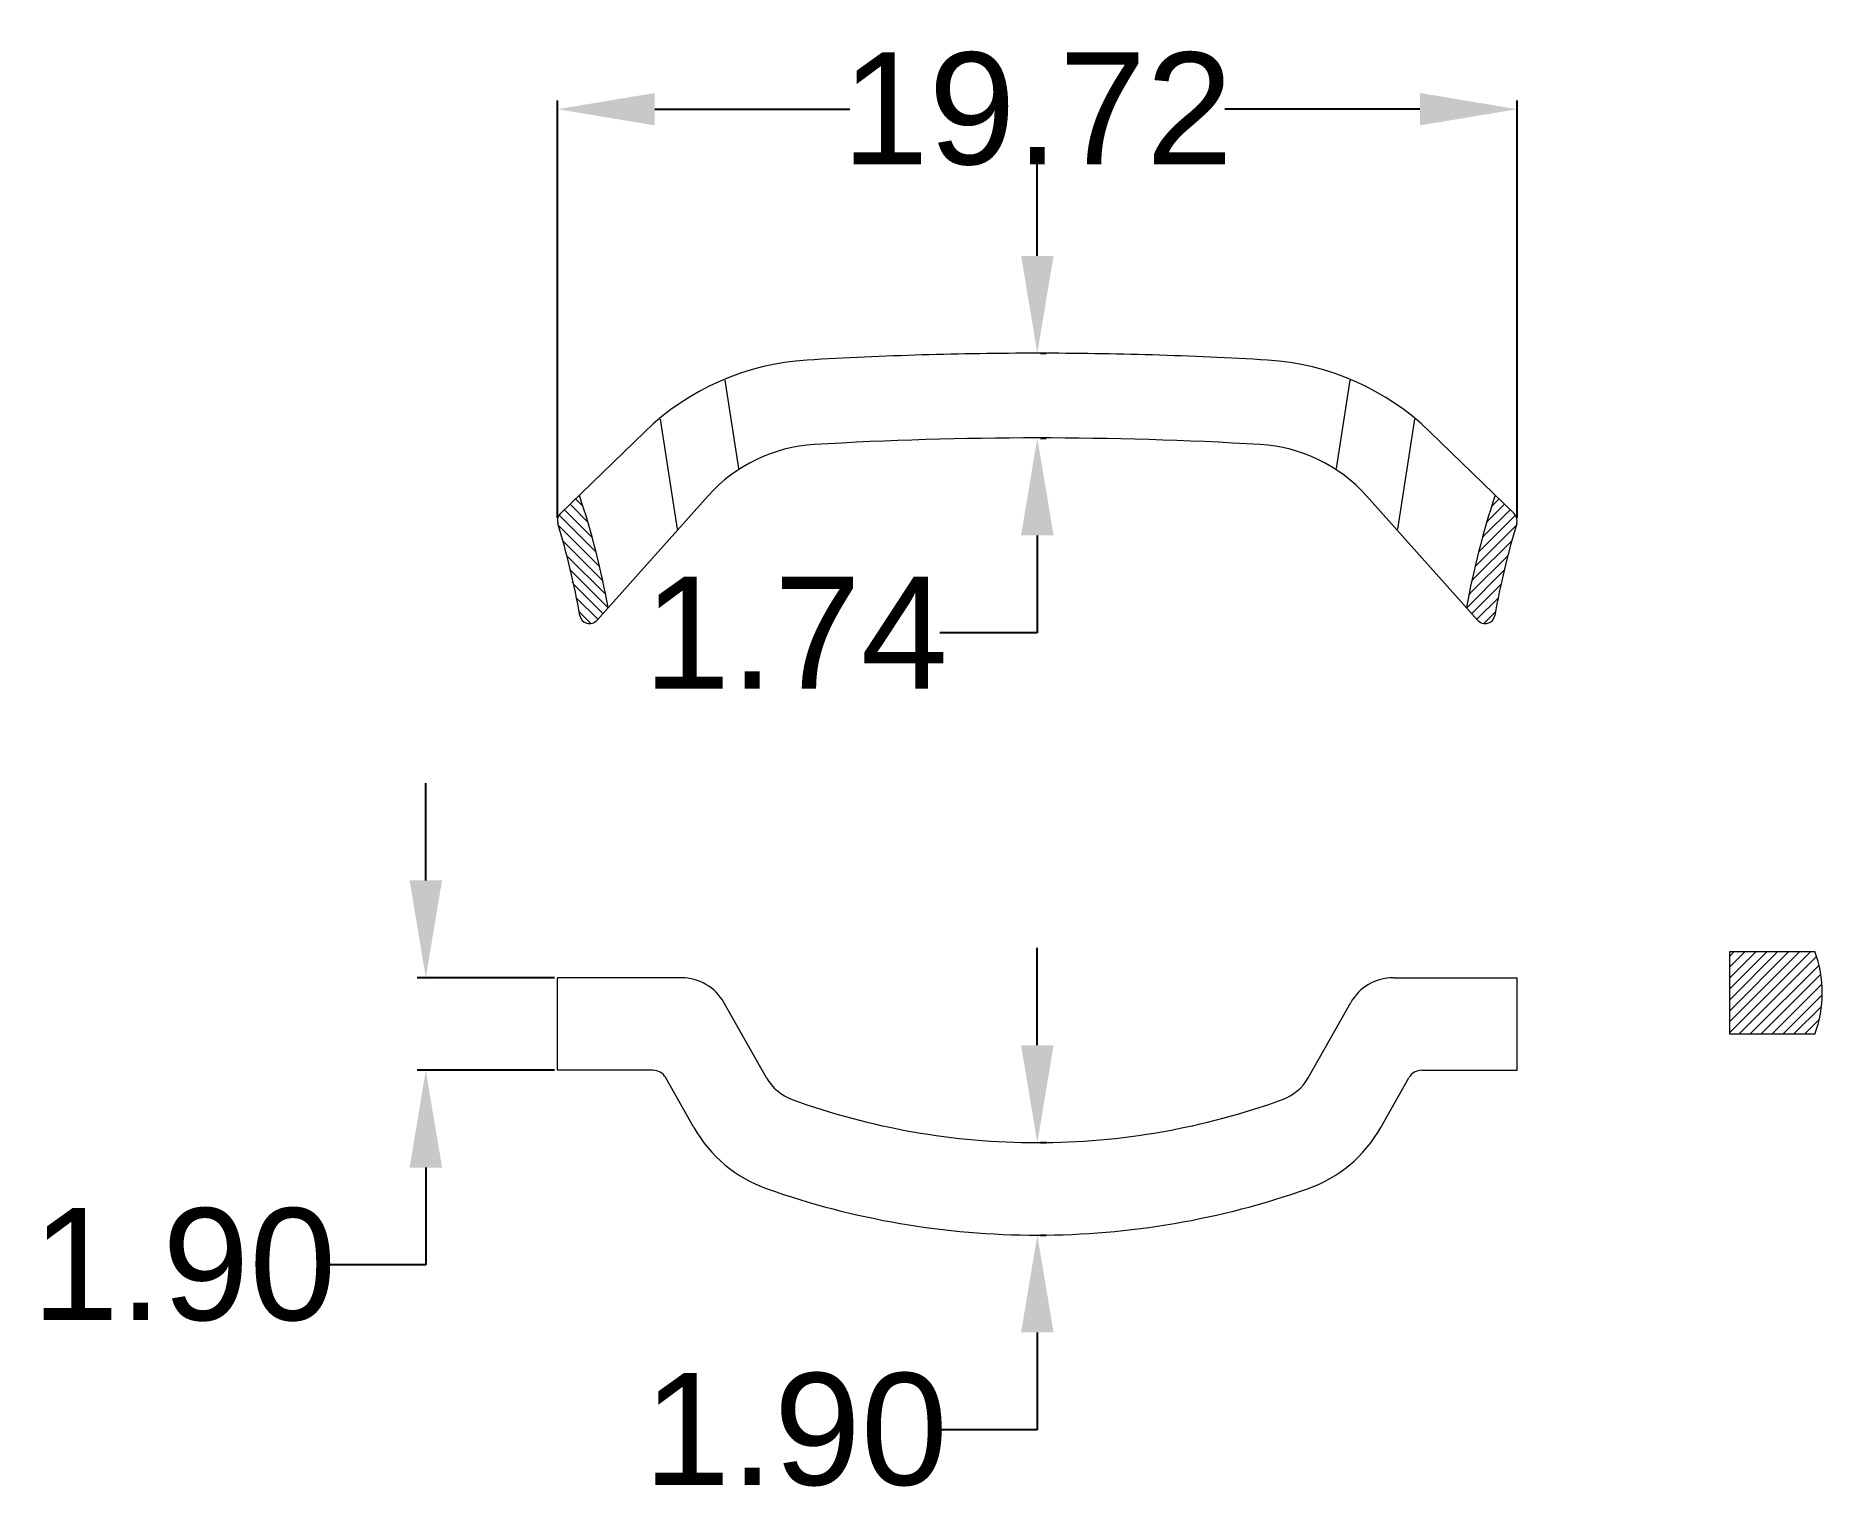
# Model space of a CAD drawing. Header units: millimetres. Extents: x 2796.2 to 2832.9, y 1337.7 to 1367.8.
import ezdxf

# ---------------------------------------------------------------- set-up
doc = ezdxf.new("R2010")
doc.units = ezdxf.units.MM
doc.styles.get("Standard").update_dxf_attribs({"font": 'arial.ttf'})
doc.dimstyles.new('Standard$0', dxfattribs={"dimtxt": 2.3, "dimasz": 2, "dimexe": 1, "dimexo": 1, "dimgap": 1, "dimtad": 0, "dimtih": 1, "dimtoh": 1, "dimdec": 1, "dimzin": 0, "dimdsep": 46, "dimtxsty": 'Standard', "dimcen": 0, "dimclrd": 4, "dimclre": 4, "dimclrt": 4, "dimadec": 1, "dimazin": 0, "dimtfac": 1, "dimtdec": 1, "dimtofl": 0, "dimtmove": 0, "dimatfit": 0, "dimfxl": 1, "dimtolj": 1, "dimtzin": 0, "dimarcsym": 0})

# ---------------------------------------------------------------- blocks, each defined once
blk = doc.blocks.new('*D6')
at = {"color": 0, "lineweight": -2, "transparency": 16777216}
for p, q in [((2816.766, 1347.086), (2816.766, 1349.086)), ((2816.829, 1345.086), (2816.946, 1345.086)), ((2816.829, 1343.186), (2816.946, 1343.186)), ((2816.766, 1341.186), (2816.766, 1339.186)), ((2816.766, 1339.186), (2814.766, 1339.186))]:
    blk.add_line(p, q, dxfattribs=at)
at = {"color": 0, "transparency": 16777216}
for points in [[(2816.433, 1347.086), (2817.1, 1347.086), (2816.766, 1345.086)], [(2816.433, 1341.186), (2817.1, 1341.186), (2816.766, 1343.186)]]:
    blk.add_solid(points, dxfattribs=at)
at = {"layer": 'Defpoints', "color": 0, "transparency": 16777216}
for p in [(2816.766, 1345.086), (2816.766, 1343.186), (2816.766, 1343.186)]:
    blk.add_point(p, dxfattribs=at)
at = {"color": 0, "lineweight": 9, "transparency": 16777216, "insert": (2811.801, 1339.186), "char_height": 2.3, "attachment_point": 5}
blk.add_mtext('\\A1;1.90', dxfattribs=at)
blk = doc.blocks.new('*D7')
at = {"color": 0, "lineweight": -2, "transparency": 16777216}
for p, q in [((2804.205, 1350.473), (2804.205, 1352.473)), ((2806.845, 1348.473), (2804.025, 1348.473)), ((2806.845, 1346.573), (2804.025, 1346.573)), ((2804.205, 1344.573), (2804.205, 1342.573)), ((2804.205, 1342.573), (2802.205, 1342.573))]:
    blk.add_line(p, q, dxfattribs=at)
at = {"color": 0, "transparency": 16777216}
for points in [[(2803.872, 1350.473), (2804.539, 1350.473), (2804.205, 1348.473)], [(2803.872, 1344.573), (2804.539, 1344.573), (2804.205, 1346.573)]]:
    blk.add_solid(points, dxfattribs=at)
at = {"layer": 'Defpoints', "color": 0, "transparency": 16777216}
for p in [(2804.205, 1348.473), (2806.907, 1348.473), (2806.907, 1346.573)]:
    blk.add_point(p, dxfattribs=at)
at = {"color": 0, "lineweight": 9, "transparency": 16777216, "insert": (2799.24, 1342.573), "char_height": 2.3, "attachment_point": 5}
blk.add_mtext('\\A1;1.90', dxfattribs=at)
blk = doc.blocks.new('*D8')
at = {"color": 0, "lineweight": -2, "transparency": 16777216}
for p, q in [((2806.907, 1357.923), (2806.907, 1366.496)), ((2808.907, 1366.316), (2812.916, 1366.316)), ((2824.625, 1366.316), (2820.617, 1366.316)), ((2826.625, 1357.923), (2826.625, 1366.496))]:
    blk.add_line(p, q, dxfattribs=at)
at = {"color": 0, "transparency": 16777216}
for points in [[(2808.907, 1366.649), (2808.907, 1365.983), (2806.907, 1366.316)], [(2824.625, 1366.649), (2824.625, 1365.983), (2826.625, 1366.316)]]:
    blk.add_solid(points, dxfattribs=at)
at = {"layer": 'Defpoints', "color": 0, "transparency": 16777216}
for p in [(2806.907, 1366.316), (2806.907, 1357.86), (2826.625, 1357.86)]:
    blk.add_point(p, dxfattribs=at)
at = {"color": 0, "lineweight": 9, "transparency": 16777216, "insert": (2816.766, 1366.316), "char_height": 2.3, "attachment_point": 5}
blk.add_mtext('\\A1;19.72', dxfattribs=at)
blk = doc.blocks.new('*D9')
at = {"color": 0, "lineweight": -2, "transparency": 16777216}
for p, q in [((2816.766, 1363.301), (2816.766, 1365.301)), ((2816.829, 1361.301), (2816.946, 1361.301)), ((2816.829, 1359.561), (2816.946, 1359.561)), ((2816.766, 1357.561), (2816.766, 1355.561)), ((2816.766, 1355.561), (2814.766, 1355.561))]:
    blk.add_line(p, q, dxfattribs=at)
at = {"color": 0, "transparency": 16777216}
for points in [[(2816.433, 1363.301), (2817.1, 1363.301), (2816.766, 1361.301)], [(2816.433, 1357.561), (2817.1, 1357.561), (2816.766, 1359.561)]]:
    blk.add_solid(points, dxfattribs=at)
at = {"layer": 'Defpoints', "color": 0, "transparency": 16777216}
for p in [(2816.766, 1361.301), (2816.766, 1359.561), (2816.766, 1359.561)]:
    blk.add_point(p, dxfattribs=at)
at = {"color": 0, "lineweight": 9, "transparency": 16777216, "insert": (2811.802, 1355.561), "char_height": 2.3, "attachment_point": 5}
blk.add_mtext('\\A1;1.74', dxfattribs=at)

msp = doc.modelspace()

# ---------------------------------------------------------------- hatches: boundary and pattern name
at = {"lineweight": 9}
h = msp.add_hatch(dxfattribs=at)
h.set_pattern_fill('ANSI31', color=1, scale=0.05, style=0)
h.set_pattern_definition([(135, (4065.60863, 626.00183), (0.112253202, 0.112253202), [])])
edge = h.paths.add_edge_path()
edge.add_line((2807.715, 1355.814), (2807.95, 1356.076))
edge.add_arc((2791.899, 1353.198), 16.307, 370.1678, 378.546)
edge.add_line((2807.359, 1358.384), (2806.968, 1358.004))
edge.add_arc((2807.107, 1357.86), 0.2, 494.1762, 557.0462)
edge.add_arc((2791.899, 1353.198), 15.707, 369.9562, 377.0462, ccw=False)
edge.add_arc((2807.566, 1355.948), 0.2, 189.9562, 318.1635)
h = msp.add_hatch(dxfattribs=at)
h.set_pattern_fill('ANSI31', color=1, scale=0.05, style=0)
h.set_pattern_definition([(45, (1567.92376, 626.00183), (-0.112253202, 0.112253202), [])])
edge = h.paths.add_edge_path()
edge.add_line((2825.817, 1355.814), (2825.583, 1356.076))
edge.add_arc((2841.633, 1353.198), 16.307, 161.454, 169.8322, ccw=False)
edge.add_line((2826.173, 1358.384), (2826.565, 1358.004))
edge.add_arc((2826.425, 1357.86), 0.2, -17.0462, 45.8238, ccw=False)
edge.add_arc((2841.633, 1353.198), 15.707, 162.9538, 170.0438)
edge.add_arc((2825.966, 1355.948), 0.2, 221.8365, 350.0438, ccw=False)
h = msp.add_hatch(dxfattribs=at)
h.set_pattern_fill('ANSI31', color=1, scale=0.05, style=0)
h.set_pattern_definition([(45, (1567.92376, 619.72969), (-0.112253202, 0.112253202), [])])
edge = h.paths.add_edge_path()
edge.add_arc((2830.406, 1348.162), 2.483, 339.984, 380.016)
edge.add_line((2832.739, 1349.012), (2830.989, 1349.012))
edge.add_line((2830.989, 1349.012), (2830.989, 1347.312))
edge.add_line((2830.989, 1347.312), (2832.739, 1347.312))

# ---------------------------------------------------------------- linework, layer by layer
at = {"color": 0, "lineweight": 9}
for p, q in [((2810.348, 1360.75), (2810.626, 1358.932)), ((2823.185, 1360.75), (2822.906, 1358.932)), ((2806.968, 1358.004), (2808.704, 1359.691)), ((2809.02, 1359.948), (2809.366, 1357.688)), ((2824.513, 1359.948), (2824.166, 1357.688)), ((2826.565, 1358.004), (2824.828, 1359.691)), ((2807.715, 1355.814), (2810.006, 1358.373)), ((2825.817, 1355.814), (2823.526, 1358.373)), ((2830.989, 1349.012), (2832.739, 1349.012)), ((2830.989, 1347.312), (2830.989, 1349.012)), ((2809.456, 1348.473), (2806.907, 1348.473)), ((2806.907, 1346.573), (2806.907, 1348.473)), ((2824.076, 1348.473), (2826.625, 1348.473)), ((2826.625, 1346.573), (2826.625, 1348.473)), ((2811.201, 1346.418), (2810.327, 1347.965)), ((2822.331, 1346.418), (2823.206, 1347.965)), ((2832.739, 1347.312), (2830.989, 1347.312)), ((2808.871, 1346.573), (2806.907, 1346.573)), ((2824.661, 1346.573), (2826.625, 1346.573)), ((2809.71, 1345.399), (2809.132, 1346.42)), ((2823.823, 1345.399), (2824.4, 1346.42))]:
    msp.add_line(p, q, dxfattribs=at)
for centre, radius, start, end in [((2812.347, 1355.941), 5.228, 93.4219, 134.1762), ((2816.766, 1282.04), 79.262, 90, 93.42187), ((2816.766, 1282.04), 79.262, 86.57813, 90), ((2821.185, 1355.941), 5.228, 45.8238, 86.5781), ((2812.374, 1356.254), 3.178, 93.3869, 138.1635), ((2816.766, 1282.04), 77.522, 90, 93.38694), ((2816.766, 1282.04), 77.522, 86.61306, 90), ((2821.158, 1356.254), 3.178, 41.8365, 86.6131), ((2791.899, 1353.198), 16.307, 10.1678, 18.546), ((2841.633, 1353.198), 16.307, 161.454, 169.8322), ((2807.107, 1357.86), 0.2, 134.1762, 197.0462), ((2826.425, 1357.86), 0.2, 342.9538, 45.8238), ((2791.899, 1353.198), 15.707, 9.9562, 17.0462), ((2841.633, 1353.198), 15.707, 162.9538, 170.0438), ((2807.566, 1355.948), 0.2, 189.9562, 318.1635), ((2825.966, 1355.948), 0.2, 221.8365, 350.0438), ((2830.406, 1348.162), 2.483, 339.984, 20.016), ((2809.456, 1347.473), 1, 29.4881, 90), ((2824.076, 1347.473), 1, 90, 150.5119), ((2808.871, 1346.273), 0.3, 29.4881, 90), ((2824.661, 1346.273), 0.3, 90, 150.5119), ((2812.072, 1346.911), 1, 209.4881, 250.067), ((2821.461, 1346.911), 1, 289.933, 330.5119), ((2816.766, 1359.856), 14.77, 250.067, 270), ((2816.766, 1359.856), 14.77, 270, 289.933), ((2812.147, 1346.777), 2.799, 209.4881, 250.5461), ((2821.386, 1346.777), 2.799, 289.4539, 330.5119), ((2816.766, 1359.856), 16.67, 250.5461, 270), ((2816.766, 1359.856), 16.67, 270, 289.4539)]:
    msp.add_arc(centre, radius, start, end, dxfattribs=at)

# ---------------------------------------------------------------- dimensions: what is measured, and where the dimension line sits
at = {"color": 3, "lineweight": 9}
dim = msp.add_linear_dim(base=(2806.907, 1366.316), p1=(2826.625, 1357.86), p2=(2806.907, 1357.86), dimstyle='Standard$0', override={"dimexe": 0.18, "dimexo": 0.0625, "dimgap": 0.09, "dimdec": 2, "dimcen": 0.09, "dimclrd": 0, "dimclre": 0, "dimclrt": 0, "dimtdec": 2, "dimatfit": 3, "dimfxl": 1.25}, dxfattribs=at)
dim.commit()
dim.dimension.update_dxf_attribs({"geometry": '*D8', "text_midpoint": (2816.766, 1366.316)})
dim = msp.add_linear_dim(base=(2816.766, 1359.561), p1=(2816.766, 1361.301), p2=(2816.766, 1359.561), angle=90, dimstyle='Standard$0', override={"dimexe": 0.18, "dimexo": 0.0625, "dimgap": 0.09, "dimdec": 2, "dimcen": 0.09, "dimclrd": 0, "dimclre": 0, "dimclrt": 0, "dimtdec": 2, "dimatfit": 3, "dimfxl": 1.25}, dxfattribs=at)
dim.commit()
dim.dimension.update_dxf_attribs({"geometry": '*D9', "text_midpoint": (2811.802, 1355.561)})
dim = msp.add_linear_dim(base=(2804.205, 1348.473), p1=(2806.907, 1346.573), p2=(2806.907, 1348.473), angle=90, dimstyle='Standard$0', override={"dimexe": 0.18, "dimexo": 0.0625, "dimgap": 0.09, "dimdec": 2, "dimcen": 0.09, "dimclrd": 0, "dimclre": 0, "dimclrt": 0, "dimtdec": 2, "dimatfit": 3, "dimfxl": 1.25}, dxfattribs=at)
dim.commit()
dim.dimension.update_dxf_attribs({"geometry": '*D7', "text_midpoint": (2799.24, 1342.573), "dimtype": 161})
dim = msp.add_aligned_dim(p1=(2816.766, 1345.086), p2=(2816.766, 1343.186), distance=0, dimstyle='Standard$0', override={"dimasz": 2, "dimexe": 0.18, "dimexo": 0.0625, "dimgap": 0.09, "dimdec": 2, "dimtxsty": 'Standard', "dimcen": 0.09, "dimclrd": 0, "dimclre": 0, "dimclrt": 0, "dimtdec": 2, "dimatfit": 3, "dimfxl": 1.25, "dimarcsym": 0}, dxfattribs=at)
dim.commit()
dim.dimension.update_dxf_attribs({"geometry": '*D6', "text_midpoint": (2811.801, 1339.186)})

doc.saveas('drawing.dxf')
